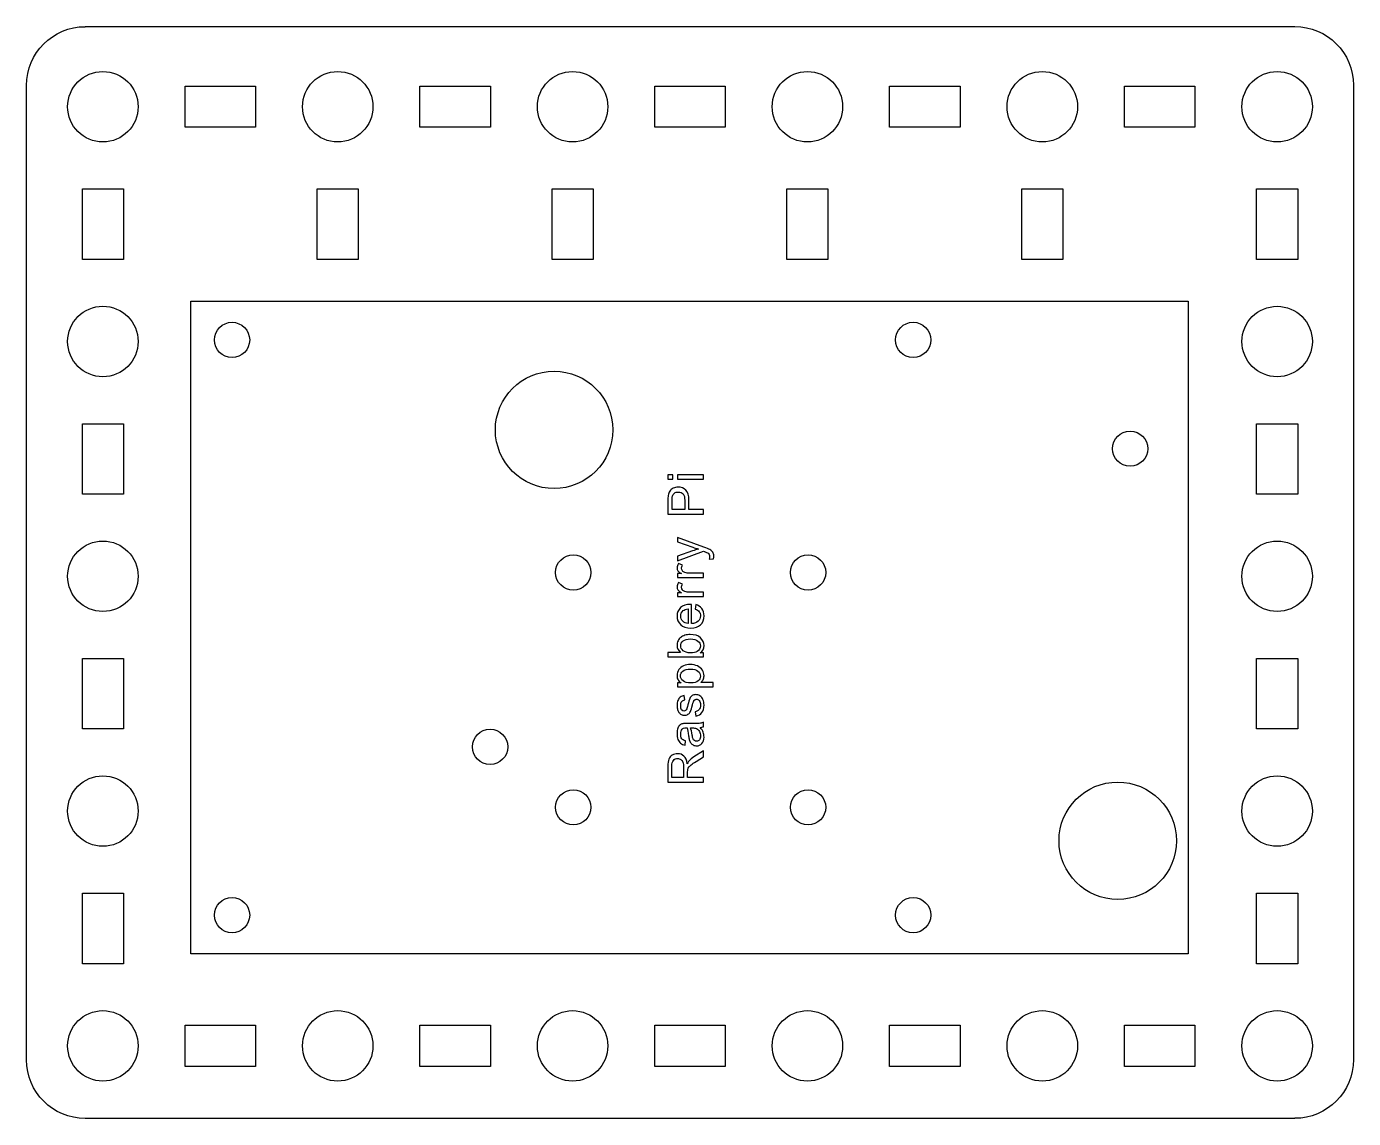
# Model space of a CAD drawing. Extents: x 15 to 492, y 122 to 340.
# Drawn here: x 379.4 to 492.4, y 152.5 to 245.5 of the extents above; entities that cross this region are included whole.
import ezdxf

# ---------------------------------------------------------------- set-up
doc = ezdxf.new("R2010")
doc.units = 0
doc.layers.add('Layer_1', color=7, linetype='CONTINUOUS')

msp = doc.modelspace()

# ---------------------------------------------------------------- linework, layer by layer
at = {"layer": 'Layer_1', "color": 1}
for p, q in [((384.407582, 245.50763), (384.407582, 245.521374)), ((384.407582, 245.521374), (487.406357, 245.521092)), ((379.405758, 177.025702), (379.406604, 240.506652)), ((392.906352, 236.940407), (392.906352, 240.440668)), ((392.906352, 240.440668), (398.906746, 240.440668)), ((398.906746, 240.440668), (398.906746, 236.940407)), ((412.906379, 236.940407), (412.906379, 240.440668)), ((412.906379, 240.440668), (418.906791, 240.440668)), ((418.906791, 240.440668), (418.906791, 236.940407)), ((432.906763, 236.940407), (432.906763, 240.440668)), ((432.906763, 240.440668), (438.907174, 240.440668)), ((438.907174, 240.440668), (438.907174, 236.940407)), ((452.906807, 236.940407), (452.906807, 240.440668)), ((452.906807, 240.440668), (458.90719, 240.440668)), ((458.90719, 240.440668), (458.90719, 236.940407)), ((472.907191, 236.940407), (472.907191, 240.440668)), ((472.907191, 240.440668), (478.907574, 240.440668)), ((478.907574, 240.440668), (478.907574, 236.940407)), ((492.405924, 240.520114), (492.405924, 219.519253)), ((388.906698, 238.691136), (388.906698, 238.691136)), ((408.906162, 238.690467), (408.906162, 238.690467)), ((428.906347, 238.690467), (428.906347, 238.690467)), ((448.906477, 238.690467), (448.906477, 238.690467)), ((468.906634, 238.690467), (468.906634, 238.690467)), ((488.90682, 238.691136), (488.90682, 238.691136)), ((398.906746, 236.940407), (392.906352, 236.940407)), ((418.906791, 236.940407), (412.906379, 236.940407)), ((438.907174, 236.940407), (432.906763, 236.940407)), ((458.90719, 236.940407), (452.906807, 236.940407)), ((478.907574, 236.940407), (472.907191, 236.940407)), ((384.157463, 225.689266), (384.157463, 231.689663)), ((384.157463, 231.689663), (387.657371, 231.689663)), ((387.657371, 231.689663), (387.657371, 225.689266)), ((404.15749, 225.689266), (404.15749, 231.689663)), ((404.15749, 231.689663), (407.657413, 231.689663)), ((407.657413, 231.689663), (407.657413, 225.689266)), ((424.157874, 225.689266), (424.157874, 231.689663)), ((424.157874, 231.689663), (427.657796, 231.689663)), ((427.657796, 231.689663), (427.657796, 225.689266)), ((444.157918, 225.689266), (444.157918, 231.689663)), ((444.157918, 231.689663), (447.657813, 231.689663)), ((447.657813, 231.689663), (447.657813, 225.689266)), ((464.157935, 225.689266), (464.157935, 231.689663)), ((464.157935, 231.689663), (467.657857, 231.689663)), ((467.657857, 231.689663), (467.657857, 225.689266)), ((484.158318, 225.689266), (484.158318, 231.689663)), ((484.158318, 231.689663), (487.658241, 231.689663)), ((487.658241, 231.689663), (487.658241, 225.689266)), ((387.657371, 225.689266), (384.157463, 225.689266)), ((387.657371, 225.689266), (387.657371, 225.689266)), ((407.657413, 225.689266), (404.15749, 225.689266)), ((407.657413, 225.689266), (407.657413, 225.689266)), ((427.657796, 225.689266), (424.157874, 225.689266)), ((427.657796, 225.689266), (427.657796, 225.689266)), ((447.657813, 225.689266), (444.157918, 225.689266)), ((447.657813, 225.689266), (447.657813, 225.689266)), ((467.657857, 225.689266), (464.157935, 225.689266)), ((467.657857, 225.689266), (467.657857, 225.689266)), ((487.658241, 225.689266), (484.158318, 225.689266)), ((487.658241, 225.689266), (487.658241, 225.689266)), ((393.399888, 166.520671), (393.399888, 222.134324)), ((393.399888, 222.134324), (478.331502, 222.134324)), ((478.331502, 222.134324), (478.331502, 166.520671)), ((396.908133, 220.327396), (396.908133, 220.327396)), ((454.908525, 220.327396), (454.908525, 220.327396)), ((492.405924, 219.519253), (492.405924, 179.52025)), ((388.906698, 218.691001), (388.906698, 218.691001)), ((488.90682, 218.690296), (488.90682, 218.690296)), ((384.157463, 205.689306), (384.157463, 211.689703)), ((384.157463, 211.689703), (387.657371, 211.689703)), ((387.657371, 211.689703), (387.657371, 205.689306)), ((484.158318, 205.689235), (484.158318, 211.689632)), ((484.158318, 211.689632), (487.658241, 211.689632)), ((487.658241, 211.689632), (487.658241, 205.689235)), ((429.330753, 211.163466), (429.330753, 211.163466)), ((474.888701, 209.560088), (474.888701, 209.560088)), ((434.447696, 207.332474), (434.019791, 207.332474)), ((434.019791, 207.332474), (434.019791, 206.960293)), ((434.019791, 206.960293), (434.447696, 206.960293)), ((434.447696, 206.960293), (434.447696, 207.332474)), ((434.447696, 207.332474), (434.447696, 207.332474)), ((437.050152, 207.332474), (434.854802, 207.332474)), ((434.854802, 207.332474), (434.854802, 206.960293)), ((434.854802, 206.960293), (437.050152, 206.960293)), ((437.050152, 206.960293), (437.050152, 207.332474)), ((437.050152, 207.332474), (437.050152, 207.332474)), ((387.657371, 205.689306), (384.157463, 205.689306)), ((387.657371, 205.689306), (387.657371, 205.689306)), ((487.658241, 205.689235), (484.158318, 205.689235)), ((487.658241, 205.689235), (487.658241, 205.689235)), ((434.019819, 205.113677), (434.019819, 203.970324)), ((434.377536, 204.371432), (434.377536, 205.146485)), ((435.460563, 205.154952), (435.460563, 204.371432)), ((435.81828, 204.371432), (435.81828, 205.148602)), ((434.019819, 203.970324), (437.05018, 203.970324)), ((435.460563, 204.371432), (434.377536, 204.371432)), ((434.377536, 204.371432), (434.377536, 204.371432)), ((437.05018, 204.371432), (435.81828, 204.371432)), ((437.05018, 203.970324), (437.05018, 204.371432)), ((437.05018, 204.371432), (437.05018, 204.371432)), ((437.087349, 201.172161), (434.854971, 202.007186)), ((434.854971, 202.007186), (434.854971, 201.635006)), ((434.854971, 201.635006), (436.13451, 201.165811)), ((425.961641, 200.513632), (425.961641, 200.513632)), ((436.126043, 200.853603), (434.854971, 200.396756)), ((434.854971, 199.996), (437.054188, 200.828908)), ((434.854971, 200.396756), (434.854971, 199.996)), ((437.546327, 200.148753), (437.895577, 200.190028)), ((437.941071, 200.429917), (437.941071, 200.429917)), ((445.961968, 200.513632), (445.961968, 200.513632)), ((435.187852, 198.916288), (434.85483, 198.916288)), ((434.85483, 198.916288), (434.85483, 198.581149)), ((435.270402, 199.645833), (434.925385, 199.773891)), ((437.05018, 198.95333), (435.90083, 198.95333)), ((437.05018, 198.581149), (437.05018, 198.95333)), ((437.05018, 198.95333), (437.05018, 198.95333)), ((388.906698, 198.691041), (388.906698, 198.691041)), ((434.85483, 198.581149), (437.05018, 198.581149)), ((435.270402, 198.024396), (434.925385, 198.152454)), ((488.90682, 198.690124), (488.90682, 198.690124)), ((435.187852, 197.294851), (434.85483, 197.294851)), ((434.85483, 197.294851), (434.85483, 196.959712)), ((434.85483, 196.959712), (437.05018, 196.959712)), ((437.05018, 197.331893), (435.90083, 197.331893)), ((437.05018, 196.959712), (437.05018, 197.331893)), ((437.05018, 197.331893), (437.05018, 197.331893)), ((435.741657, 195.904732), (435.741657, 194.678829)), ((436.047501, 194.658368), (436.047501, 196.295609)), ((436.390768, 196.284956), (436.343129, 195.900428)), ((436.686396, 195.671122), (436.686396, 195.671193)), ((435.282679, 194.872151), (435.282679, 194.872151)), ((435.100984, 192.201764), (434.019706, 192.201764)), ((434.019706, 192.201764), (434.019706, 191.829584)), ((435.323234, 192.34852), (435.323234, 192.34852)), ((437.050067, 192.174953), (436.775267, 192.174953)), ((436.775267, 192.174953), (436.775267, 192.174953)), ((437.050067, 191.829584), (437.050067, 192.174953)), ((384.157463, 185.689346), (384.157463, 191.689743)), ((384.157463, 191.689743), (387.657371, 191.689743)), ((387.657371, 191.689743), (387.657371, 185.689346)), ((434.019706, 191.829584), (437.050067, 191.829584)), ((484.158318, 185.689204), (484.158318, 191.689602)), ((484.158318, 191.689602), (487.658241, 191.689602)), ((487.658241, 191.689602), (487.658241, 185.689204)), ((435.140156, 189.604648), (434.855112, 189.604648)), ((434.855112, 189.604648), (434.855112, 189.265629)), ((434.855112, 189.265629), (437.891484, 189.265629)), ((435.319029, 189.785623), (435.319029, 189.785623)), ((437.891484, 189.637809), (436.822906, 189.637809)), ((437.891484, 189.265629), (437.891484, 189.637809)), ((437.891484, 189.637809), (437.891484, 189.637809)), ((435.471062, 188.165422), (435.421334, 188.529136)), ((436.337146, 187.156478), (436.395001, 186.788531)), ((436.922051, 187.074986), (436.922051, 187.074986)), ((387.657371, 185.689346), (384.157463, 185.689346)), ((387.657371, 185.689346), (387.657371, 185.689346)), ((436.130474, 186.149283), (435.63413, 186.149283)), ((435.948441, 185.772883), (436.08498, 185.772883)), ((436.08498, 185.772883), (436.08498, 185.772883)), ((437.05018, 185.878364), (437.05018, 186.267125)), ((437.05018, 185.878505), (437.05018, 185.878364)), ((487.658241, 185.689204), (484.158318, 185.689204)), ((487.658241, 185.689204), (487.658241, 185.689204)), ((435.481363, 184.309561), (435.530752, 184.673275)), ((420.384224, 184.159419), (420.384224, 184.159419)), ((437.050095, 183.827102), (436.225301, 183.299699)), ((436.419696, 182.921522), (437.050095, 183.32263)), ((437.050095, 183.32263), (437.050095, 183.827102)), ((434.019734, 182.499952), (434.019734, 181.156222)), ((434.354591, 181.55733), (434.354591, 182.516533)), ((435.357185, 182.419166), (435.357185, 181.55733)), ((435.704686, 181.55733), (435.704686, 182.022291)), ((434.019734, 181.156222), (437.050095, 181.156222)), ((435.357185, 181.55733), (434.354591, 181.55733)), ((434.354591, 181.55733), (434.354591, 181.55733)), ((437.05018, 181.55733), (435.704686, 181.55733)), ((437.050095, 181.156222), (437.050095, 181.55733)), ((437.050095, 181.55733), (437.05018, 181.55733)), ((425.961641, 180.513461), (425.961641, 180.513461)), ((445.961968, 180.513461), (445.961968, 180.513461)), ((388.906698, 178.691081), (388.906698, 178.691081)), ((488.90682, 178.689986), (488.90682, 178.689986)), ((492.405924, 179.52025), (492.405642, 179.52025)), ((492.405642, 179.52025), (492.405642, 157.519617)), ((379.405758, 169.507302), (379.405758, 177.025702)), ((477.331306, 176.163005), (477.331306, 176.163005)), ((384.157463, 165.688821), (384.157463, 171.689218)), ((384.157463, 171.689218), (387.657371, 171.689218)), ((387.657371, 171.689218), (387.657371, 165.688821)), ((396.908133, 171.327127), (396.908133, 171.327127)), ((454.908525, 171.327127), (454.908525, 171.327127)), ((484.158318, 165.688821), (484.158318, 171.689218)), ((484.158318, 171.689218), (487.658241, 171.689218)), ((487.658241, 171.689218), (487.658241, 165.688821)), ((379.406322, 157.506155), (379.405758, 169.507302)), ((478.331502, 166.520671), (393.399888, 166.520671)), ((478.331502, 166.520671), (478.331502, 166.520671)), ((387.657371, 165.688821), (384.157463, 165.688821)), ((387.657371, 165.688821), (387.657371, 165.688821)), ((487.658241, 165.688821), (484.158318, 165.688821)), ((487.658241, 165.688821), (487.658241, 165.688821)), ((392.906352, 156.939579), (392.906352, 160.439841)), ((392.906352, 160.439841), (398.906746, 160.439841)), ((398.906746, 160.439841), (398.906746, 156.939579)), ((412.906379, 156.939579), (412.906379, 160.439841)), ((412.906379, 160.439841), (418.906791, 160.439841)), ((418.906791, 160.439841), (418.906791, 156.939579)), ((432.906763, 156.939579), (432.906763, 160.439841)), ((432.906763, 160.439841), (438.907174, 160.439841)), ((438.907174, 160.439841), (438.907174, 156.939579)), ((452.906807, 156.939579), (452.906807, 160.439841)), ((452.906807, 160.439841), (458.90719, 160.439841)), ((458.90719, 160.439841), (458.90719, 156.939579)), ((472.907191, 156.939579), (472.907191, 160.439841)), ((472.907191, 160.439841), (478.907574, 160.439841)), ((478.907574, 160.439841), (478.907574, 156.939579)), ((388.906698, 158.689817), (388.906698, 158.689817)), ((408.906162, 158.689817), (408.906162, 158.689817)), ((428.906347, 158.689817), (428.906347, 158.689817)), ((448.906477, 158.689817), (448.906477, 158.689817)), ((468.906634, 158.689817), (468.906634, 158.689817)), ((488.90682, 158.689817), (488.90682, 158.689817)), ((398.906746, 156.939579), (392.906352, 156.939579)), ((398.906746, 156.939579), (398.906746, 156.939579)), ((418.906791, 156.939579), (412.906379, 156.939579)), ((418.906791, 156.939579), (418.906791, 156.939579)), ((438.907174, 156.939579), (432.906763, 156.939579)), ((438.907174, 156.939579), (438.907174, 156.939579)), ((458.90719, 156.939579), (452.906807, 156.939579)), ((458.90719, 156.939579), (458.90719, 156.939579)), ((478.907574, 156.939579), (472.907191, 156.939579)), ((478.907574, 156.939579), (478.907574, 156.939579)), ((487.404664, 152.504895), (384.405889, 152.505177)), ((487.404664, 152.518639), (487.404664, 152.504895))]:
    msp.add_line(p, q, dxfattribs=at)
for points in [[(379.406604, 240.506652), (379.406604, 243.277369), (381.637924, 245.50763), (384.407582, 245.50763)], [(487.406357, 245.521092), (490.176368, 245.521083), (492.405924, 243.290478), (492.405924, 240.520114)], [(382.906654, 238.691136), (382.906654, 240.348133), (384.250032, 241.691158), (385.906676, 241.691158)], [(385.906676, 241.691158), (387.563673, 241.691158), (388.906698, 240.348133), (388.906698, 238.691136)], [(402.906117, 238.690467), (402.906117, 240.347464), (404.249495, 241.690489), (405.906139, 241.690489)], [(405.906139, 241.690489), (407.563151, 241.690489), (408.906162, 240.347464), (408.906162, 238.690467)], [(422.906303, 238.690467), (422.906303, 240.347464), (424.249681, 241.690489), (425.906325, 241.690489)], [(425.906325, 241.690489), (427.563308, 241.690489), (428.906347, 240.347464), (428.906347, 238.690467)], [(442.906432, 238.690467), (442.906432, 240.347464), (444.24981, 241.690489), (445.906454, 241.690489)], [(445.906454, 241.690489), (447.563438, 241.690489), (448.906477, 240.347464), (448.906477, 238.690467)], [(462.90659, 238.690467), (462.90659, 240.347464), (464.249968, 241.690489), (465.906612, 241.690489)], [(465.906612, 241.690489), (467.563623, 241.690489), (468.906634, 240.347464), (468.906634, 238.690467)], [(482.906776, 238.691136), (482.906776, 240.348133), (484.250153, 241.691158), (485.906798, 241.691158)], [(485.906798, 241.691158), (487.563809, 241.691158), (488.90682, 240.348133), (488.90682, 238.691136)], [(385.906676, 235.691114), (384.250032, 235.691114), (382.906654, 237.034492), (382.906654, 238.691136)], [(388.906698, 238.691136), (388.906698, 237.034492), (387.563673, 235.691114), (385.906676, 235.691114)], [(405.906139, 235.690445), (404.249495, 235.690445), (402.906117, 237.033823), (402.906117, 238.690467)], [(408.906162, 238.690467), (408.906162, 237.033823), (407.563151, 235.690445), (405.906139, 235.690445)], [(425.906325, 235.690445), (424.249681, 235.690445), (422.906303, 237.033823), (422.906303, 238.690467)], [(428.906347, 238.690467), (428.906347, 237.033823), (427.563308, 235.690445), (425.906325, 235.690445)], [(445.906454, 235.690445), (444.24981, 235.690445), (442.906432, 237.033823), (442.906432, 238.690467)], [(448.906477, 238.690467), (448.906477, 237.033823), (447.563438, 235.690445), (445.906454, 235.690445)], [(465.906612, 235.690445), (464.249968, 235.690445), (462.90659, 237.033823), (462.90659, 238.690467)], [(468.906634, 238.690467), (468.906634, 237.033823), (467.563623, 235.690445), (465.906612, 235.690445)], [(485.906798, 235.691114), (484.250153, 235.691114), (482.906776, 237.034492), (482.906776, 238.691136)], [(488.90682, 238.691136), (488.90682, 237.034492), (487.563809, 235.691114), (485.906798, 235.691114)], [(382.906654, 218.691001), (382.906654, 220.347998), (384.250032, 221.691023), (385.906676, 221.691023)], [(385.906676, 221.691023), (387.563673, 221.691023), (388.906698, 220.347998), (388.906698, 218.691001)], [(482.906776, 218.690296), (482.906776, 220.347293), (484.250153, 221.690318), (485.906798, 221.690318)], [(485.906798, 221.690318), (487.563809, 221.690318), (488.90682, 220.347293), (488.90682, 218.690296)], [(395.408122, 218.827385), (395.408122, 219.65606), (396.079811, 220.327396), (396.908133, 220.327396)], [(396.908133, 220.327396), (397.736455, 220.327396), (398.408144, 219.65606), (398.408144, 218.827385)], [(453.408514, 218.827385), (453.408514, 219.65606), (454.080203, 220.327396), (454.908525, 220.327396)], [(454.908525, 220.327396), (455.737553, 220.327396), (456.408536, 219.65606), (456.408536, 218.827385)], [(385.906676, 215.690979), (384.250032, 215.690979), (382.906654, 217.034004), (382.906654, 218.691001)], [(388.906698, 218.691001), (388.906698, 217.034004), (387.563673, 215.690979), (385.906676, 215.690979)], [(396.908133, 217.327374), (396.079811, 217.327374), (395.408122, 217.99871), (395.408122, 218.827385)], [(398.408144, 218.827385), (398.408144, 217.99871), (397.736455, 217.327374), (396.908133, 217.327374)], [(454.908525, 217.327374), (454.080203, 217.327374), (453.408514, 217.99871), (453.408514, 218.827385)], [(456.408536, 218.827385), (456.408536, 217.99871), (455.737553, 217.327374), (454.908525, 217.327374)], [(485.906798, 215.690273), (484.250153, 215.690273), (482.906776, 217.033298), (482.906776, 218.690296)], [(488.90682, 218.690296), (488.90682, 217.033298), (487.563809, 215.690273), (485.906798, 215.690273)], [(419.330576, 211.163466), (419.330576, 213.92501), (421.569303, 216.163738), (424.330848, 216.163738)], [(424.330848, 216.163738), (427.092025, 216.163738), (429.330753, 213.92501), (429.330753, 211.163466)], [(424.330848, 206.163899), (421.569303, 206.163899), (419.330576, 208.402627), (419.330576, 211.163466)], [(429.330753, 211.163466), (429.330753, 208.402627), (427.092025, 206.163899), (424.330848, 206.163899)], [(471.888679, 209.560088), (471.888679, 210.38841), (472.560029, 211.060099), (473.38869, 211.060099)], [(473.38869, 211.060099), (474.217379, 211.060099), (474.888701, 210.38841), (474.888701, 209.560088)], [(473.38869, 208.060077), (472.560029, 208.060077), (471.888679, 208.731766), (471.888679, 209.560088)], [(474.888701, 209.560088), (474.888701, 208.731766), (474.217379, 208.060077), (473.38869, 208.060077)], [(434.190563, 205.948702), (434.120713, 205.84816), (434.073441, 205.723277), (434.048747, 205.574404)], [(434.483002, 206.191413), (434.357413, 206.130029), (434.260046, 206.049243), (434.190563, 205.948702)], [(434.404347, 205.520782), (434.433274, 205.625557), (434.49288, 205.709871), (434.583191, 205.774077)], [(434.896458, 206.283488), (434.746174, 206.283488), (434.608252, 206.252796), (434.483002, 206.191413)], [(434.583191, 205.774077), (434.673502, 205.837929), (434.781819, 205.870032), (434.908819, 205.870032)], [(435.550508, 206.037602), (435.372002, 206.201643), (435.153985, 206.283488), (434.896458, 206.283488)], [(434.908819, 205.870032), (435.083797, 205.870032), (435.219602, 205.815704), (435.315924, 205.706696)], [(435.315924, 205.706696), (435.412219, 205.598041), (435.460563, 205.413891), (435.460563, 205.154952)], [(435.81828, 205.148602), (435.81828, 205.577227), (435.729013, 205.87356), (435.550508, 206.037602)], [(434.048747, 205.574404), (434.029273, 205.468218), (434.019819, 205.31476), (434.019819, 205.113677)], [(434.377536, 205.146485), (434.377536, 205.328518), (434.386284, 205.453049), (434.404347, 205.520782)], [(382.906654, 198.691041), (382.906654, 200.348038), (384.250032, 201.691063), (385.906676, 201.691063)], [(385.906676, 201.691063), (387.563673, 201.691063), (388.906698, 200.348038), (388.906698, 198.691041)], [(436.13451, 201.165811), (436.297126, 201.106544), (436.463638, 201.055392), (436.634749, 201.012706)], [(437.585471, 200.963317), (437.494454, 201.012706), (437.328649, 201.082556), (437.087349, 201.172161)], [(482.906776, 198.690124), (482.906776, 200.347121), (484.250153, 201.690146), (485.906798, 201.690146)], [(485.906798, 201.690146), (487.563809, 201.690146), (488.90682, 200.347121), (488.90682, 198.690124)], [(424.46163, 199.013268), (424.46163, 199.842296), (425.132952, 200.513632), (425.961641, 200.513632)], [(425.961641, 200.513632), (426.790302, 200.513632), (427.461652, 199.842296), (427.461652, 199.013268)], [(436.634749, 201.012706), (436.456949, 200.966139), (436.287249, 200.912869), (436.126043, 200.853603)], [(437.054188, 200.828908), (437.094404, 200.813753), (437.124743, 200.802803), (437.145204, 200.795747)], [(437.145204, 200.795747), (437.292665, 200.743536), (437.385093, 200.705436), (437.422149, 200.682153)], [(437.422149, 200.682153), (437.471876, 200.650403), (437.510343, 200.609833), (437.53786, 200.560092)], [(437.53786, 200.560092), (437.5658, 200.510703), (437.579488, 200.444381), (437.579488, 200.361831)], [(437.579488, 200.361831), (437.579488, 200.301153), (437.568199, 200.230244), (437.546327, 200.148753)], [(437.85536, 200.735775), (437.79821, 200.821147), (437.708238, 200.896994), (437.585471, 200.963317)], [(437.941071, 200.429917), (437.941071, 200.54845), (437.91251, 200.650403), (437.85536, 200.735775)], [(437.895577, 200.190028), (437.925916, 200.278222), (437.941071, 200.358303), (437.941071, 200.429917)], [(444.461956, 199.013268), (444.461956, 199.842296), (445.133307, 200.513632), (445.961968, 200.513632)], [(445.961968, 200.513632), (446.79029, 200.513632), (447.461979, 199.842296), (447.461979, 199.013268)], [(425.961641, 197.513257), (425.132952, 197.513257), (424.46163, 198.184946), (424.46163, 199.013268)], [(427.461652, 199.013268), (427.461652, 198.184946), (426.790302, 197.513257), (425.961641, 197.513257)], [(434.925385, 199.773891), (434.845319, 199.644422), (434.805441, 199.517069), (434.805441, 199.39148)], [(434.805441, 199.39148), (434.805441, 199.304697), (434.830276, 199.225322), (434.879891, 199.152649)], [(434.879891, 199.152649), (434.92928, 199.08033), (435.031924, 199.001661), (435.187852, 198.916288)], [(435.189969, 199.372783), (435.189969, 199.463799), (435.21678, 199.554816), (435.270402, 199.645833)], [(435.263346, 199.153708), (435.214324, 199.218619), (435.189969, 199.291644), (435.189969, 199.372783)], [(435.466913, 199.015419), (435.38013, 199.042936), (435.31203, 199.089149), (435.263346, 199.153708)], [(435.90083, 198.95333), (435.74383, 198.95333), (435.599191, 198.97413), (435.466913, 199.015419)], [(445.961968, 197.513257), (445.133307, 197.513257), (444.461956, 198.184946), (444.461956, 199.013268)], [(447.461979, 199.013268), (447.461979, 198.184946), (446.79029, 197.513257), (445.961968, 197.513257)], [(385.906676, 195.691019), (384.250032, 195.691019), (382.906654, 197.034044), (382.906654, 198.691041)], [(388.906698, 198.691041), (388.906698, 197.034044), (387.563673, 195.691019), (385.906676, 195.691019)], [(434.925385, 198.152454), (434.845319, 198.022984), (434.805441, 197.895632), (434.805441, 197.770043)], [(434.805441, 197.770043), (434.805441, 197.683259), (434.830276, 197.603884), (434.879891, 197.531212)], [(435.189969, 197.751346), (435.189969, 197.842362), (435.21678, 197.933379), (435.270402, 198.024396)], [(435.263346, 197.532271), (435.214324, 197.597182), (435.189969, 197.670207), (435.189969, 197.751346)], [(485.906798, 195.690102), (484.250153, 195.690102), (482.906776, 197.033127), (482.906776, 198.690124)], [(488.90682, 198.690124), (488.90682, 197.033127), (487.563809, 195.690102), (485.906798, 195.690102)], [(434.879891, 197.531212), (434.92928, 197.458893), (435.031924, 197.380223), (435.187852, 197.294851)], [(435.466913, 197.393982), (435.38013, 197.421498), (435.31203, 197.467712), (435.263346, 197.532271)], [(435.90083, 197.331893), (435.74383, 197.331893), (435.599191, 197.352693), (435.466913, 197.393982)], [(435.105246, 196.018256), (434.905206, 195.832342), (434.805384, 195.592453), (434.805384, 195.298942)], [(435.948384, 196.297303), (435.586068, 196.297303), (435.304918, 196.204522), (435.105246, 196.018256)], [(435.111229, 195.303246), (435.111229, 195.491982), (435.182857, 195.645793), (435.326423, 195.764326)], [(435.326423, 195.764326), (435.418512, 195.841232), (435.55714, 195.888151), (435.741657, 195.904732)], [(436.047501, 196.295609), (436.003418, 196.296738), (435.970595, 196.297303), (435.948384, 196.297303)], [(436.343129, 195.900428), (436.500468, 195.843983), (436.614768, 195.767431), (436.686396, 195.671122)], [(436.913923, 195.948053), (436.789745, 196.112094), (436.615473, 196.224278), (436.390768, 196.284956)], [(436.686396, 195.671193), (436.757995, 195.574884), (436.793979, 195.458115), (436.793979, 195.321943)], [(437.099851, 195.319756), (437.099851, 195.574814), (437.037762, 195.784011), (436.913923, 195.948053)], [(434.805384, 195.298942), (434.805384, 194.995906), (434.907323, 194.749314), (435.111229, 194.559167)], [(435.282679, 194.872151), (435.168379, 194.988568), (435.111229, 195.132501), (435.111229, 195.303246)], [(435.111229, 194.559167), (435.315134, 194.369019), (435.601957, 194.273769), (435.971301, 194.273769)], [(435.741657, 194.678829), (435.550084, 194.691529), (435.397346, 194.755734), (435.282679, 194.872151)], [(435.971301, 194.273769), (436.327973, 194.273769), (436.605595, 194.367961), (436.803151, 194.555992)], [(436.601729, 194.862979), (436.473318, 194.740212), (436.288801, 194.672126), (436.047501, 194.658368)], [(436.793979, 195.321943), (436.793979, 195.138498), (436.729773, 194.985746), (436.601729, 194.862979)], [(436.803151, 194.555992), (437.001073, 194.744022), (437.099851, 194.998728), (437.099851, 195.319756)], [(435.116506, 193.484464), (435.018067, 193.406501), (434.941528, 193.30737), (434.886834, 193.18672)], [(435.47315, 193.667203), (435.333817, 193.623106), (435.214917, 193.562428), (435.116506, 193.484464)], [(435.315812, 193.182487), (435.452351, 193.296434), (435.664017, 193.353231), (435.950473, 193.353231)], [(435.919428, 193.733526), (435.761017, 193.733526), (435.612145, 193.711315), (435.47315, 193.667203)], [(436.791834, 193.454478), (436.586517, 193.640392), (436.295828, 193.733526), (435.919428, 193.733526)], [(435.950473, 193.353231), (436.230212, 193.353231), (436.440834, 193.293964), (436.581945, 193.175431)], [(437.099823, 192.784906), (437.099823, 193.045256), (436.99715, 193.268564), (436.791834, 193.454478)], [(434.886834, 193.18672), (434.832506, 193.06607), (434.805356, 192.938364), (434.805356, 192.803251)], [(434.805356, 192.803251), (434.805356, 192.559481), (434.903767, 192.358751), (435.100984, 192.201764)], [(435.1112, 192.770442), (435.1112, 192.931662), (435.179639, 193.068892), (435.315812, 193.182487)], [(435.323234, 192.34852), (435.181756, 192.467053), (435.1112, 192.607812), (435.1112, 192.770442)], [(435.935995, 192.17072), (435.668589, 192.17072), (435.464345, 192.229987), (435.323234, 192.34852)], [(436.506451, 192.278317), (436.389328, 192.206703), (436.199167, 192.17072), (435.935995, 192.17072)], [(436.79395, 192.753862), (436.79395, 192.553837), (436.697995, 192.395439), (436.506451, 192.278317)], [(436.581945, 193.175431), (436.723395, 193.056898), (436.79395, 192.916492), (436.79395, 192.753862)], [(436.775267, 192.174953), (436.991506, 192.322414), (437.099823, 192.525614), (437.099823, 192.784906)], [(435.358173, 191.061973), (435.18249, 190.988948), (435.046684, 190.880646), (434.950023, 190.737418)], [(435.936023, 191.171687), (435.726473, 191.171687), (435.533856, 191.134998), (435.358173, 191.061973)], [(436.542801, 191.050684), (436.362884, 191.131118), (436.160757, 191.171687), (435.936023, 191.171687)], [(436.956256, 190.699318), (436.860301, 190.852776), (436.722718, 190.969898), (436.542801, 191.050684)], [(434.950023, 190.737418), (434.853701, 190.59419), (434.805384, 190.428737), (434.805384, 190.241412)], [(434.805384, 190.241412), (434.805384, 190.098184), (434.833324, 189.976123), (434.888979, 189.875582)], [(434.888979, 189.875582), (434.944718, 189.77504), (435.028679, 189.684729), (435.140156, 189.604648)], [(435.096779, 190.206134), (435.096779, 190.365943), (435.166262, 190.503526), (435.305623, 190.618532)], [(435.319029, 189.785623), (435.170862, 189.907684), (435.096779, 190.047737), (435.096779, 190.206134)], [(435.305623, 190.618532), (435.444618, 190.733537), (435.654168, 190.791393), (435.933906, 190.791393)], [(435.933906, 190.791393), (436.227418, 190.791393), (436.444023, 190.732479), (436.58409, 190.614651)], [(436.58409, 190.614651), (436.72379, 190.496823), (436.793979, 190.355007), (436.793979, 190.189554)], [(436.793979, 190.189554), (436.793979, 190.027276), (436.726245, 189.888634), (436.591146, 189.774334)], [(436.822906, 189.637809), (436.902634, 189.701309), (436.968956, 189.782096), (437.021168, 189.880521)], [(437.099851, 190.214601), (437.099851, 190.383934), (437.051873, 190.545507), (436.956256, 190.699318)], [(437.021168, 189.880521), (437.073746, 189.979298), (437.099851, 190.090423), (437.099851, 190.214601)], [(435.964951, 189.602532), (435.68239, 189.602532), (435.467196, 189.663562), (435.319029, 189.785623)], [(436.591146, 189.774334), (436.456384, 189.660034), (436.24754, 189.602532), (435.964951, 189.602532)], [(434.879806, 188.112506), (434.830079, 187.982331), (434.805384, 187.831342), (434.805384, 187.658833)], [(434.805384, 187.658833), (434.805384, 187.544533), (434.820342, 187.437289), (434.849834, 187.337453)], [(435.081257, 188.401078), (434.99659, 188.338989), (434.929562, 188.243033), (434.879806, 188.112506)], [(435.421334, 188.529136), (435.279518, 188.505853), (435.165923, 188.463167), (435.081257, 188.401078)], [(435.111229, 187.685644), (435.111229, 187.830636), (435.142979, 187.942467), (435.206479, 188.021842)], [(435.195895, 187.319814), (435.139451, 187.392839), (435.111229, 187.5149), (435.111229, 187.685644)], [(435.206479, 188.021842), (435.26964, 188.100864), (435.357834, 188.148842), (435.471062, 188.165422)], [(435.719079, 187.727272), (435.669323, 187.545239), (435.637573, 187.435525), (435.623829, 187.398483)], [(435.891573, 188.277958), (435.846784, 188.173889), (435.789268, 187.990444), (435.719079, 187.727272)], [(436.087012, 188.522786), (436.00164, 188.463872), (435.93639, 188.382028), (435.891573, 188.277958)], [(435.941329, 187.172), (435.991423, 187.277481), (436.051029, 187.466569), (436.120173, 187.739619)], [(436.405218, 188.611686), (436.278584, 188.611686), (436.172384, 188.582053), (436.087012, 188.522786)], [(436.120173, 187.739619), (436.170973, 187.942114), (436.212968, 188.068761), (436.246129, 188.119914)], [(436.246129, 188.119914), (436.294445, 188.192939), (436.360429, 188.229275), (436.44439, 188.229275)], [(436.75554, 188.503383), (436.646179, 188.575703), (436.529395, 188.611686), (436.405218, 188.611686)], [(436.44439, 188.229275), (436.538229, 188.229275), (436.620073, 188.188), (436.689556, 188.10545)], [(436.793979, 187.725156), (436.793979, 187.555469), (436.754468, 187.423531), (436.676151, 187.329339)], [(436.689556, 188.10545), (436.759068, 188.0229), (436.793979, 187.8959), (436.793979, 187.725156)], [(437.009879, 188.190117), (436.949906, 188.326642), (436.86524, 188.431064), (436.75554, 188.503383)], [(436.922051, 187.074986), (437.040584, 187.224564), (437.099851, 187.441875), (437.099851, 187.727272)], [(437.099851, 187.727272), (437.099851, 187.899428), (437.069851, 188.053592), (437.009879, 188.190117)], [(434.849834, 187.337453), (434.879468, 187.237617), (434.915451, 187.158594), (434.95849, 187.100739)], [(434.95849, 187.100739), (435.013523, 187.023481), (435.082668, 186.962803), (435.165923, 186.918)], [(435.165923, 186.918), (435.249518, 186.873197), (435.340196, 186.850619), (435.437901, 186.850619)], [(435.394523, 187.210453), (435.318662, 187.210453), (435.252707, 187.246789), (435.195895, 187.319814)], [(435.524684, 187.255961), (435.486246, 187.225622), (435.44284, 187.210453), (435.394523, 187.210453)], [(435.437901, 186.850619), (435.545512, 186.850619), (435.643584, 186.877769), (435.732484, 186.932464)], [(435.623829, 187.398483), (435.597864, 187.333572), (435.564562, 187.2863), (435.524684, 187.255961)], [(435.732484, 186.932464), (435.821384, 186.986792), (435.890868, 187.066872), (435.941329, 187.172)], [(436.676151, 187.329339), (436.597496, 187.234794), (436.484607, 187.177292), (436.337146, 187.156478)], [(436.395001, 186.788531), (436.627834, 186.830158), (436.803518, 186.925408), (436.922051, 187.074986)], [(417.384202, 184.159419), (417.384202, 184.987741), (418.055891, 185.65943), (418.884213, 185.65943)], [(418.884213, 185.65943), (419.712535, 185.65943), (420.384224, 184.987741), (420.384224, 184.159419)], [(434.871424, 185.756303), (434.827313, 185.639181), (434.805441, 185.487133), (434.805441, 185.299456)], [(435.037936, 186.014889), (434.970908, 185.959503), (434.915508, 185.873425), (434.871424, 185.756303)], [(435.29123, 186.1306), (435.189263, 186.108361), (435.104596, 186.069922), (435.037936, 186.014889)], [(435.11343, 185.245833), (435.11343, 185.433158), (435.155396, 185.574622), (435.239358, 185.669519)], [(435.239358, 185.669519), (435.301446, 185.739722), (435.408352, 185.775), (435.55968, 185.775)], [(435.63413, 186.149283), (435.46903, 186.149283), (435.354363, 186.142933), (435.29123, 186.1306)], [(435.55968, 185.775), (435.573509, 185.775), (435.605908, 185.774436), (435.657046, 185.773024)], [(435.657046, 185.773024), (435.706435, 185.631208), (435.749136, 185.410016), (435.785119, 185.109449)], [(436.088846, 185.1654), (436.050408, 185.435275), (436.003474, 185.637769), (435.948441, 185.772883)], [(436.08498, 185.772883), (436.249008, 185.772883), (436.372847, 185.753128), (436.456808, 185.712911)], [(436.786641, 186.172933), (436.694919, 186.157072), (436.476196, 186.149283), (436.130474, 186.149283)], [(436.456808, 185.712911), (436.565802, 185.6607), (436.651541, 185.578503), (436.714336, 185.467025)], [(436.714336, 185.467025), (436.77713, 185.355547), (436.808174, 185.227842), (436.808174, 185.084614)], [(436.779247, 185.804069), (436.882596, 185.814991), (436.972908, 185.840052), (437.05018, 185.878505)], [(437.027602, 185.406136), (436.979258, 185.533488), (436.896369, 185.666133), (436.779247, 185.804069)], [(437.05018, 186.267125), (436.966219, 186.220206), (436.878363, 186.188808), (436.786641, 186.172933)], [(437.099908, 184.995855), (437.099908, 185.141905), (437.075636, 185.278783), (437.027602, 185.406136)], [(434.805441, 185.299456), (434.805441, 185.110719), (434.831123, 184.944914), (434.882713, 184.801333)], [(434.882713, 184.801333), (434.934558, 184.658106), (435.008302, 184.548392), (435.103891, 184.472897)], [(435.103891, 184.472897), (435.199846, 184.39705), (435.325435, 184.342369), (435.481363, 184.309561)], [(435.205491, 184.858131), (435.144108, 184.941739), (435.11343, 185.070856), (435.11343, 185.245833)], [(435.530752, 184.673275), (435.375191, 184.713139), (435.266536, 184.774875), (435.205491, 184.858131)], [(435.785119, 185.109449), (435.803181, 184.961988), (435.821808, 184.851922), (435.840858, 184.778897)], [(435.840858, 184.778897), (435.868516, 184.679766), (435.909297, 184.590513), (435.962919, 184.511138)], [(435.962919, 184.511138), (436.016541, 184.431763), (436.087802, 184.367911), (436.176702, 184.318874)], [(436.163297, 184.840844), (436.135639, 184.903992), (436.111086, 185.012294), (436.088846, 185.1654)], [(436.284285, 184.694089), (436.231369, 184.728308), (436.190813, 184.777344), (436.163297, 184.840844)], [(436.176702, 184.318874), (436.265602, 184.269838), (436.364013, 184.245497), (436.471258, 184.245497)], [(436.461041, 184.642231), (436.39613, 184.642231), (436.337202, 184.659503), (436.284285, 184.694089)], [(436.70903, 184.754767), (436.643074, 184.679978), (436.560158, 184.642231), (436.461041, 184.642231)], [(436.471258, 184.245497), (436.654702, 184.245497), (436.805352, 184.310408), (436.92318, 184.439877)], [(436.808174, 185.084614), (436.808174, 184.939975), (436.775352, 184.829908), (436.70903, 184.754767)], [(436.92318, 184.439877), (437.041008, 184.569347), (437.099908, 184.754555), (437.099908, 184.995855)], [(418.884213, 182.659408), (418.055891, 182.659408), (417.384202, 183.330744), (417.384202, 184.159419)], [(420.384224, 184.159419), (420.384224, 183.330744), (419.712535, 182.659408), (418.884213, 182.659408)], [(434.101579, 183.115902), (434.046912, 182.975497), (434.019734, 182.77018), (434.019734, 182.499952)], [(434.389812, 183.452805), (434.251862, 183.368844), (434.155906, 183.256308), (434.101579, 183.115902)], [(434.846645, 183.578747), (434.679796, 183.578747), (434.527734, 183.536766), (434.389812, 183.452805)], [(434.493247, 183.009363), (434.585674, 183.113433), (434.703502, 183.165644), (434.84673, 183.165644)], [(435.39029, 183.370255), (435.242829, 183.509249), (435.061501, 183.578747), (434.846645, 183.578747)], [(434.84673, 183.165644), (434.944435, 183.165644), (435.035113, 183.138494), (435.118369, 183.084858)], [(435.118369, 183.084858), (435.201963, 183.031236), (435.262641, 182.952566), (435.300402, 182.849202)], [(435.67144, 182.725377), (435.63159, 183.016066), (435.537751, 183.230908), (435.39029, 183.370255)], [(436.225301, 183.299699), (436.064096, 183.195277), (435.929673, 183.084152), (435.822429, 182.96703)], [(434.354591, 182.516533), (434.354591, 182.740899), (434.400819, 182.905294), (434.493247, 183.009363)], [(435.300402, 182.849202), (435.338135, 182.745838), (435.357185, 182.602611), (435.357185, 182.419166)], [(435.822429, 182.96703), (435.772701, 182.911997), (435.72224, 182.831211), (435.67144, 182.725377)], [(435.704686, 182.022291), (435.704686, 182.125655), (435.709201, 182.200091), (435.719079, 182.245599)], [(435.719079, 182.245599), (435.734319, 182.307688), (435.761045, 182.368719), (435.799512, 182.428691)], [(435.799512, 182.428691), (435.837951, 182.488663), (435.905684, 182.556397), (436.002007, 182.632244)], [(436.002007, 182.632244), (436.098668, 182.708091), (436.237662, 182.804399), (436.419696, 182.921522)], [(382.906654, 178.691081), (382.906654, 180.348078), (384.250032, 181.691103), (385.906676, 181.691103)], [(385.906676, 181.691103), (387.563673, 181.691103), (388.906698, 180.348078), (388.906698, 178.691081)], [(467.3311, 176.163005), (467.3311, 178.924197), (469.569828, 181.162924), (472.331373, 181.162924)], [(472.331373, 181.162924), (475.092578, 181.162924), (477.331306, 178.924197), (477.331306, 176.163005)], [(482.906776, 178.689986), (482.906776, 180.346983), (484.250153, 181.690008), (485.906798, 181.690008)], [(485.906798, 181.690008), (487.563809, 181.690008), (488.90682, 180.346983), (488.90682, 178.689986)], [(424.46163, 179.013097), (424.46163, 179.842124), (425.132952, 180.513461), (425.961641, 180.513461)], [(425.961641, 180.513461), (426.790302, 180.513461), (427.461652, 179.842124), (427.461652, 179.013097)], [(444.461956, 179.013097), (444.461956, 179.842124), (445.133307, 180.513461), (445.961968, 180.513461)], [(445.961968, 180.513461), (446.79029, 180.513461), (447.461979, 179.842124), (447.461979, 179.013097)], [(385.906676, 175.691059), (384.250032, 175.691059), (382.906654, 177.034084), (382.906654, 178.691081)], [(388.906698, 178.691081), (388.906698, 177.034084), (387.563673, 175.691059), (385.906676, 175.691059)], [(425.961641, 177.513086), (425.132952, 177.513086), (424.46163, 178.184774), (424.46163, 179.013097)], [(427.461652, 179.013097), (427.461652, 178.184774), (426.790302, 177.513086), (425.961641, 177.513086)], [(445.961968, 177.513086), (445.133307, 177.513086), (444.461956, 178.184774), (444.461956, 179.013097)], [(447.461979, 179.013097), (447.461979, 178.184774), (446.79029, 177.513086), (445.961968, 177.513086)], [(485.906798, 175.689964), (484.250153, 175.689964), (482.906776, 177.032989), (482.906776, 178.689986)], [(488.90682, 178.689986), (488.90682, 177.032989), (487.563809, 175.689964), (485.906798, 175.689964)], [(472.331373, 171.163086), (469.569828, 171.163086), (467.3311, 173.401813), (467.3311, 176.163005)], [(477.331306, 176.163005), (477.331306, 173.401813), (475.092578, 171.163086), (472.331373, 171.163086)], [(395.408122, 169.827116), (395.408122, 170.655791), (396.079811, 171.327127), (396.908133, 171.327127)], [(396.908133, 171.327127), (397.736455, 171.327127), (398.408144, 170.655791), (398.408144, 169.827116)], [(453.408514, 169.827116), (453.408514, 170.655791), (454.080203, 171.327127), (454.908525, 171.327127)], [(454.908525, 171.327127), (455.737553, 171.327127), (456.408536, 170.655791), (456.408536, 169.827116)], [(396.908133, 168.327105), (396.079811, 168.327105), (395.408122, 168.998441), (395.408122, 169.827116)], [(398.408144, 169.827116), (398.408144, 168.998441), (397.736455, 168.327105), (396.908133, 168.327105)], [(454.908525, 168.327105), (454.080203, 168.327105), (453.408514, 168.998441), (453.408514, 169.827116)], [(456.408536, 169.827116), (456.408536, 168.998441), (455.737553, 168.327105), (454.908525, 168.327105)], [(382.906654, 158.689817), (382.906654, 160.346814), (384.250032, 161.689839), (385.906676, 161.689839)], [(385.906676, 161.689839), (387.563673, 161.689839), (388.906698, 160.346814), (388.906698, 158.689817)], [(402.906117, 158.689817), (402.906117, 160.346814), (404.249495, 161.689839), (405.906139, 161.689839)], [(405.906139, 161.689839), (407.563151, 161.689839), (408.906162, 160.346814), (408.906162, 158.689817)], [(422.906303, 158.689817), (422.906303, 160.346814), (424.249681, 161.689839), (425.906325, 161.689839)], [(425.906325, 161.689839), (427.563308, 161.689839), (428.906347, 160.346814), (428.906347, 158.689817)], [(442.906432, 158.689817), (442.906432, 160.346814), (444.24981, 161.689839), (445.906454, 161.689839)], [(445.906454, 161.689839), (447.563438, 161.689839), (448.906477, 160.346814), (448.906477, 158.689817)], [(462.90659, 158.689817), (462.90659, 160.346814), (464.249968, 161.689839), (465.906612, 161.689839)], [(465.906612, 161.689839), (467.563623, 161.689839), (468.906634, 160.346814), (468.906634, 158.689817)], [(482.906776, 158.689817), (482.906776, 160.346814), (484.250153, 161.689839), (485.906798, 161.689839)], [(485.906798, 161.689839), (487.563809, 161.689839), (488.90682, 160.346814), (488.90682, 158.689817)], [(385.906676, 155.689795), (384.250032, 155.689795), (382.906654, 157.03282), (382.906654, 158.689817)], [(388.906698, 158.689817), (388.906698, 157.03282), (387.563673, 155.689795), (385.906676, 155.689795)], [(405.906139, 155.689795), (404.249495, 155.689795), (402.906117, 157.03282), (402.906117, 158.689817)], [(408.906162, 158.689817), (408.906162, 157.03282), (407.563151, 155.689795), (405.906139, 155.689795)], [(425.906325, 155.689795), (424.249681, 155.689795), (422.906303, 157.03282), (422.906303, 158.689817)], [(428.906347, 158.689817), (428.906347, 157.03282), (427.563308, 155.689795), (425.906325, 155.689795)], [(445.906454, 155.689795), (444.24981, 155.689795), (442.906432, 157.03282), (442.906432, 158.689817)], [(448.906477, 158.689817), (448.906477, 157.03282), (447.563438, 155.689795), (445.906454, 155.689795)], [(465.906612, 155.689795), (464.249968, 155.689795), (462.90659, 157.03282), (462.90659, 158.689817)], [(468.906634, 158.689817), (468.906634, 157.03282), (467.563623, 155.689795), (465.906612, 155.689795)], [(485.906798, 155.689795), (484.250153, 155.689795), (482.906776, 157.03282), (482.906776, 158.689817)], [(488.90682, 158.689817), (488.90682, 157.03282), (487.563809, 155.689795), (485.906798, 155.689795)], [(384.405889, 152.505177), (381.63623, 152.505177), (379.406322, 154.735438), (379.406322, 157.506155)], [(492.405642, 157.519617), (492.405642, 154.7489), (490.174675, 152.518639), (487.404664, 152.518639)]]:
    msp.add_open_spline(points, degree=3, dxfattribs=at)

doc.saveas('drawing.dxf')
